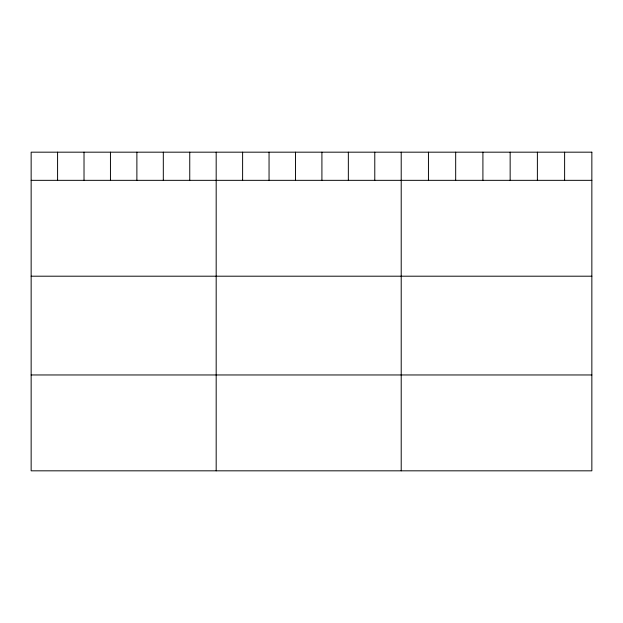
<?xml version="1.0" encoding="UTF-8"?>
<svg xmlns="http://www.w3.org/2000/svg" width="623" height="623" viewBox="0 0 623 623"><rect width="100%" height="100%" fill="white"/><g stroke="black" fill="none" stroke-linecap="round" stroke-linejoin="round"><path stroke-width="0.93" d="M31.15 180.335L591.85 180.335M31.15 276.199L591.85 276.199M31.15 374.96L591.85 374.96M564.617 152.176L564.617 180.335M537.384 152.176L537.384 180.335M510.151 152.176L510.151 180.335M482.911 152.176L482.911 180.335M455.678 152.176L455.678 180.335M428.445 152.176L428.445 180.335M401.212 152.176L401.212 470.824M374.781 152.176L374.781 180.335M348.343 152.176L348.343 180.335M321.912 152.176L321.912 180.335M295.481 152.176L295.481 180.335M269.05 152.176L269.05 180.335M242.612 152.176L242.612 180.335M216.181 152.176L216.181 470.824M189.75 152.176L189.75 180.335M163.312 152.176L163.312 180.335M136.881 152.176L136.881 180.335M110.45 152.176L110.45 180.335M84.019 152.176L84.019 180.335M57.581 152.176L57.581 180.335M591.85 152.176L31.15 152.176L31.15 470.824L591.85 470.824L591.85 152.176"/></g></svg>
